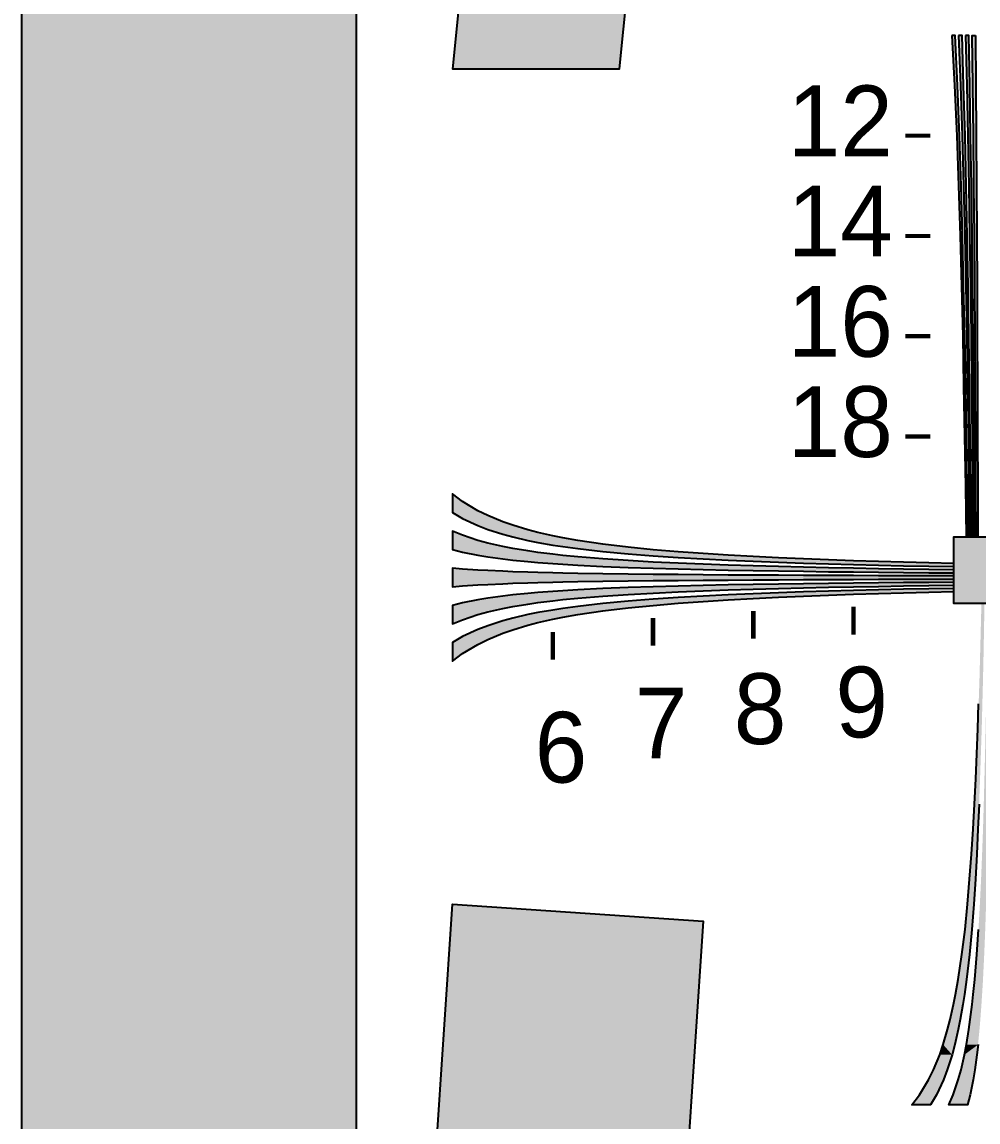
# Model space of a CAD drawing. Header units: millimetres. Extents: x 0 to 306, y 0 to 210.
# Drawn here: x 0 to 50.1, y 32.4 to 90 of the extents above; entities that cross this region are included whole.
import ezdxf

# ---------------------------------------------------------------- set-up
doc = ezdxf.new("R2010")
doc.units = ezdxf.units.MM
for name, color, linetype in [('FRAME', 7, 'Continuous'), ('GLUE', 1, 'Continuous'), ('LABELS', 7, 'Continuous'), ('PERIPHERY', 7, 'Continuous'), ('SFR', 7, 'Continuous')]:
    doc.layers.add(name, color=color, linetype=linetype)

msp = doc.modelspace()

# ---------------------------------------------------------------- hatches: boundary and pattern name
at = {"layer": 'FRAME', "true_color": 0x000000}
h = msp.add_hatch(color=7, dxfattribs=at)
h.dxf.hatch_style = 1
h.paths.add_polyline_path([(0, 192.5), (17.5, 192.5), (17.5, 17.5), (0, 17.5), (0, 192.5)])
at = {"layer": 'PERIPHERY', "true_color": 0x000000}
h = msp.add_hatch(color=7, dxfattribs=at)
h.dxf.hatch_style = 1
h.paths.add_polyline_path([(48.716, 89.25), (48.851, 86.625), (48.965, 84), (49.057, 81.375), (49.14, 78.75), (49.21, 76.125), (49.276, 73.5), (49.328, 70.875), (49.377, 68.25), (49.42, 65.625), (49.46, 63), (49.547, 63), (49.512, 65.625), (49.473, 68.25), (49.433, 70.875), (49.385, 73.5), (49.328, 76.125), (49.267, 78.75), (49.193, 81.375), (49.11, 84), (49.009, 86.625), (48.891, 89.25), (48.716, 89.25)])
h = msp.add_hatch(color=7, dxfattribs=at)
h.dxf.hatch_style = 1
h.paths.add_polyline_path([(49.066, 89.25), (49.171, 86.625), (49.254, 84), (49.328, 81.375), (49.389, 78.75), (49.446, 76.125), (49.495, 73.5), (49.534, 70.875), (49.573, 68.25), (49.604, 65.625), (49.634, 63), (49.722, 63), (49.696, 65.625), (49.669, 68.25), (49.639, 70.875), (49.604, 73.5), (49.56, 76.125), (49.516, 78.75), (49.464, 81.375), (49.403, 84), (49.328, 86.625), (49.241, 89.25), (49.066, 89.25)])
h = msp.add_hatch(color=7, dxfattribs=at)
h.dxf.hatch_style = 1
h.paths.add_polyline_path([(49.416, 89.25), (49.486, 86.625), (49.547, 84), (49.6, 81.375), (49.639, 78.75), (49.678, 76.125), (49.713, 73.5), (49.74, 70.875), (49.766, 68.25), (49.788, 65.625), (49.81, 63), (49.897, 63), (49.88, 65.625), (49.862, 68.25), (49.845, 70.875), (49.823, 73.5), (49.797, 76.125), (49.766, 78.75), (49.731, 81.375), (49.692, 84), (49.648, 86.625), (49.591, 89.25), (49.416, 89.25)])
h = msp.add_hatch(color=7, dxfattribs=at)
h.dxf.hatch_style = 1
h.paths.add_polyline_path([(49.941, 89.25), (49.963, 86.625), (49.985, 84), (50.002, 81.375), (50.015, 78.75), (50.028, 76.125), (50.042, 73.5), (50.05, 70.875), (50.059, 68.25), (50.063, 65.625), (50.072, 63), (49.985, 63), (49.972, 65.625), (49.959, 68.25), (49.945, 70.875), (49.932, 73.5), (49.91, 76.125), (49.893, 78.75), (49.867, 81.375), (49.84, 84), (49.805, 86.625), (49.766, 89.25), (49.941, 89.25)])
h = msp.add_hatch(color=7, dxfattribs=at)
h.dxf.hatch_style = 1
h.paths.add_polyline_path([(22.557, 64.266), (23.083, 63.955), (23.87, 63.586), (24.395, 63.386), (25.183, 63.133), (25.708, 62.993), (26.495, 62.808), (27.02, 62.701), (27.808, 62.565), (28.333, 62.482), (29.12, 62.375), (30.433, 62.224), (31.745, 62.103), (33.058, 61.996), (34.37, 61.909), (35.683, 61.835), (36.995, 61.772), (38.308, 61.714), (39.62, 61.665), (40.933, 61.621), (42.245, 61.578), (43.558, 61.544), (44.87, 61.51), (46.183, 61.48), (47.495, 61.456), (48.808, 61.432), (48.808, 61.592), (47.495, 61.626), (46.183, 61.66), (44.87, 61.694), (43.558, 61.738), (42.245, 61.782), (40.933, 61.835), (39.62, 61.894), (38.308, 61.957), (36.995, 62.03), (35.683, 62.113), (34.37, 62.21), (33.058, 62.321), (31.745, 62.453), (30.433, 62.613), (29.12, 62.808), (28.333, 62.949), (27.808, 63.051), (27.02, 63.226), (26.495, 63.362), (25.708, 63.6), (25.183, 63.78), (24.395, 64.106), (23.87, 64.363), (23.083, 64.84), (22.557, 65.238), (22.557, 64.266), (22.557, 64.266)])
h = msp.add_hatch(color=7, dxfattribs=at)
h.dxf.hatch_style = 1
h.paths.add_polyline_path([(22.557, 62.322), (23.083, 62.19), (23.87, 62.03), (24.395, 61.942), (25.183, 61.835), (25.708, 61.777), (26.495, 61.694), (27.02, 61.65), (27.808, 61.592), (28.333, 61.558), (29.12, 61.509), (30.433, 61.447), (31.745, 61.393), (33.058, 61.349), (34.37, 61.31), (35.683, 61.281), (36.995, 61.252), (38.308, 61.228), (39.62, 61.208), (40.933, 61.189), (42.245, 61.169), (43.558, 61.155), (44.87, 61.14), (46.183, 61.13), (47.495, 61.116), (48.808, 61.106), (48.808, 61.266), (47.495, 61.286), (46.183, 61.305), (44.87, 61.325), (43.558, 61.349), (42.245, 61.373), (40.933, 61.402), (39.62, 61.437), (38.308, 61.47), (36.995, 61.509), (35.683, 61.558), (34.37, 61.612), (33.058, 61.675), (31.745, 61.748), (30.433, 61.835), (29.12, 61.942), (28.333, 62.02), (27.808, 62.078), (27.02, 62.176), (26.495, 62.253), (25.708, 62.385), (25.183, 62.482), (24.395, 62.662), (23.87, 62.807), (23.083, 63.075), (22.557, 63.294), (22.557, 62.322), (22.557, 62.322)])
h = msp.add_hatch(color=7, dxfattribs=at)
h.dxf.hatch_style = 1
h.paths.add_polyline_path([(52.308, 59.5), (48.807, 59.5), (48.807, 63), (52.308, 63), (52.308, 59.5)])
h = msp.add_hatch(color=7, dxfattribs=at)
h.dxf.hatch_style = 1
h.paths.add_polyline_path([(22.557, 60.377), (23.083, 60.421), (23.87, 60.474), (24.395, 60.504), (25.183, 60.538), (25.708, 60.562), (26.495, 60.586), (27.02, 60.601), (27.808, 60.62), (28.333, 60.63), (29.12, 60.65), (30.433, 60.669), (31.745, 60.688), (33.058, 60.703), (34.37, 60.713), (35.683, 60.722), (36.995, 60.732), (38.308, 60.742), (39.62, 60.747), (40.933, 60.757), (42.245, 60.761), (43.558, 60.766), (44.87, 60.771), (46.183, 60.776), (47.495, 60.78), (48.808, 60.781), (48.808, 60.946), (47.495, 60.946), (46.183, 60.95), (44.87, 60.955), (43.558, 60.96), (42.245, 60.965), (40.933, 60.97), (39.62, 60.979), (38.308, 60.984), (36.995, 60.994), (35.683, 61.004), (34.37, 61.014), (33.058, 61.023), (31.745, 61.038), (30.433, 61.058), (29.12, 61.077), (28.333, 61.096), (27.808, 61.106), (27.02, 61.126), (26.495, 61.14), (25.708, 61.169), (25.183, 61.189), (24.395, 61.223), (23.87, 61.252), (23.083, 61.305), (22.557, 61.349), (22.557, 60.377), (22.557, 60.377)])
h = msp.add_hatch(color=7, dxfattribs=at)
h.dxf.hatch_style = 1
h.paths.add_polyline_path([(22.557, 58.432), (23.083, 58.651), (23.87, 58.919), (24.395, 59.065), (25.183, 59.244), (25.708, 59.347), (26.495, 59.473), (27.02, 59.551), (27.808, 59.648), (28.333, 59.706), (29.12, 59.784), (30.433, 59.891), (31.745, 59.979), (33.058, 60.051), (34.37, 60.115), (35.683, 60.168), (36.995, 60.217), (38.308, 60.256), (39.62, 60.29), (40.933, 60.324), (42.245, 60.353), (43.558, 60.377), (44.87, 60.401), (46.183, 60.421), (47.495, 60.44), (48.808, 60.46), (48.808, 60.62), (47.495, 60.61), (46.183, 60.596), (44.87, 60.586), (43.558, 60.571), (42.245, 60.557), (40.933, 60.538), (39.62, 60.518), (38.308, 60.499), (36.995, 60.474), (35.683, 60.445), (34.37, 60.416), (33.058, 60.377), (31.745, 60.333), (30.433, 60.28), (29.12, 60.217), (28.333, 60.168), (27.808, 60.134), (27.02, 60.076), (26.495, 60.032), (25.708, 59.954), (25.183, 59.891), (24.395, 59.784), (23.87, 59.696), (23.083, 59.536), (22.557, 59.405), (22.557, 58.432), (22.557, 58.432)])
h = msp.add_hatch(color=7, dxfattribs=at)
h.dxf.hatch_style = 1
h.paths.add_polyline_path([(22.557, 56.488), (23.083, 56.887), (23.87, 57.363), (24.395, 57.621), (25.183, 57.946), (25.708, 58.131), (26.495, 58.364), (27.02, 58.501), (27.808, 58.675), (28.333, 58.778), (29.12, 58.919), (30.433, 59.113), (31.745, 59.273), (33.058, 59.405), (34.37, 59.517), (35.683, 59.614), (36.995, 59.696), (38.308, 59.769), (39.62, 59.832), (40.933, 59.891), (42.245, 59.944), (43.558, 59.988), (44.87, 60.032), (46.183, 60.066), (47.495, 60.1), (48.808, 60.134), (48.808, 60.294), (47.495, 60.27), (46.183, 60.246), (44.87, 60.216), (43.558, 60.182), (42.245, 60.149), (40.933, 60.105), (39.62, 60.061), (38.308, 60.012), (36.995, 59.954), (35.683, 59.891), (34.37, 59.818), (33.058, 59.73), (31.745, 59.623), (30.433, 59.502), (29.12, 59.351), (28.333, 59.244), (27.808, 59.161), (27.02, 59.025), (26.495, 58.919), (25.708, 58.739), (25.183, 58.593), (24.395, 58.34), (23.87, 58.141), (23.083, 57.771), (22.557, 57.46), (22.557, 56.488), (22.557, 56.488)])
h = msp.add_hatch(color=7, dxfattribs=at)
h.dxf.hatch_style = 1
h.paths.add_polyline_path([(46.614, 33.25), (47.012, 33.775), (47.488, 34.563), (47.746, 35.088), (48.072, 35.875), (48.256, 36.4), (48.49, 37.188), (48.626, 37.713), (48.801, 38.5), (48.903, 39.025), (49.044, 39.813), (49.238, 41.125), (49.399, 42.438), (49.53, 43.75), (49.642, 45.063), (49.739, 46.375), (49.822, 47.688), (49.895, 49), (49.958, 50.313), (50.016, 51.625), (50.07, 52.938), (50.113, 54.25), (50.157, 55.563), (50.191, 56.875), (50.225, 58.188), (50.259, 59.5), (50.42, 59.5), (50.395, 58.188), (50.371, 56.875), (50.342, 55.563), (50.308, 54.25), (50.274, 52.938), (50.23, 51.625), (50.186, 50.313), (50.138, 49), (50.079, 47.688), (50.016, 46.375), (49.943, 45.063), (49.856, 43.75), (49.749, 42.438), (49.627, 41.125), (49.476, 39.813), (49.37, 39.025), (49.287, 38.5), (49.151, 37.713), (49.044, 37.188), (48.864, 36.4), (48.718, 35.875), (48.465, 35.088), (48.266, 34.563), (47.897, 33.775), (47.586, 33.25), (46.614, 33.25)])
h = msp.add_hatch(color=7, dxfattribs=at)
h.dxf.hatch_style = 1
h.paths.add_polyline_path([(48.558, 33.25), (48.777, 33.775), (49.044, 34.563), (49.19, 35.088), (49.37, 35.875), (49.472, 36.4), (49.598, 37.188), (49.676, 37.713), (49.773, 38.5), (49.832, 39.025), (49.909, 39.813), (50.016, 41.125), (50.104, 42.438), (50.177, 43.75), (50.24, 45.063), (50.294, 46.375), (50.342, 47.688), (50.381, 49), (50.415, 50.313), (50.449, 51.625), (50.478, 52.938), (50.503, 54.25), (50.527, 55.563), (50.546, 56.875), (50.566, 58.188), (50.585, 59.5), (50.746, 59.5), (50.736, 58.188), (50.721, 56.875), (50.711, 55.563), (50.697, 54.25), (50.682, 52.938), (50.663, 51.625), (50.644, 50.313), (50.624, 49), (50.6, 47.688), (50.571, 46.375), (50.541, 45.062), (50.502, 43.75), (50.459, 42.437), (50.405, 41.125), (50.342, 39.812), (50.293, 39.025), (50.259, 38.5), (50.201, 37.712), (50.157, 37.187), (50.08, 36.4), (50.016, 35.875), (49.909, 35.087), (49.822, 34.562), (49.661, 33.775), (49.53, 33.25), (48.558, 33.25), (48.558, 33.25)])
at = {"layer": 'SFR', "true_color": 0x000000}
h = msp.add_hatch(color=7, dxfattribs=at)
h.dxf.hatch_style = 1
h.paths.add_polyline_path([(26.058, 122.5), (22.557, 87.5), (31.307, 87.5), (32.798, 102.401), (67.451, 98.935), (66.307, 87.5), (75.057, 87.5), (78.557, 122.499), (69.807, 122.499), (68.317, 107.598), (33.664, 111.064), (34.807, 122.499), (26.058, 122.499), (26.058, 122.5)])
h = msp.add_hatch(color=7, dxfattribs=at)
h.dxf.hatch_style = 1
h.paths.add_polyline_path([(34.808, 29.749), (21.683, 30.625), (22.557, 43.75), (35.683, 42.875), (34.808, 29.749)])

# ---------------------------------------------------------------- linework, layer by layer
at = {"layer": 'FRAME', "color": 250}
msp.add_lwpolyline([(0, 192.5), (17.5, 192.5), (17.5, 17.5), (0, 17.5), (0, 192.5)], close=True, dxfattribs=at)
at = {"layer": 'FRAME', "color": 250, "true_color": 0x000000}
for points in [[(0, 192.5), (0, 17.5), (17.5, 17.5)], [(17.5, 17.5), (17.5, 192.5), (0, 192.5)]]:
    msp.add_solid(points, dxfattribs=at)
at = {"layer": 'GLUE', "color": 1, "lineweight": 18}
msp.add_lwpolyline([(0, 0), (297, 0), (297, 210), (0, 210), (0, 0)], dxfattribs=at)
at = {"layer": 'PERIPHERY', "color": 250}
for points in [[(48.716, 89.25), (48.851, 86.625), (48.965, 84), (49.057, 81.375), (49.14, 78.75), (49.21, 76.125), (49.276, 73.5), (49.328, 70.875), (49.377, 68.25), (49.42, 65.625), (49.46, 63), (49.547, 63), (49.512, 65.625), (49.473, 68.25), (49.433, 70.875), (49.385, 73.5), (49.328, 76.125), (49.267, 78.75), (49.193, 81.375), (49.11, 84), (49.009, 86.625), (48.891, 89.25), (48.716, 89.25)], [(49.066, 89.25), (49.171, 86.625), (49.254, 84), (49.328, 81.375), (49.389, 78.75), (49.446, 76.125), (49.495, 73.5), (49.534, 70.875), (49.573, 68.25), (49.604, 65.625), (49.634, 63), (49.722, 63), (49.696, 65.625), (49.669, 68.25), (49.639, 70.875), (49.604, 73.5), (49.56, 76.125), (49.516, 78.75), (49.464, 81.375), (49.403, 84), (49.328, 86.625), (49.241, 89.25), (49.066, 89.25)], [(49.416, 89.25), (49.486, 86.625), (49.547, 84), (49.6, 81.375), (49.639, 78.75), (49.678, 76.125), (49.713, 73.5), (49.74, 70.875), (49.766, 68.25), (49.788, 65.625), (49.81, 63), (49.897, 63), (49.88, 65.625), (49.862, 68.25), (49.845, 70.875), (49.823, 73.5), (49.797, 76.125), (49.766, 78.75), (49.731, 81.375), (49.692, 84), (49.648, 86.625), (49.591, 89.25), (49.416, 89.25)], [(49.941, 89.25), (49.963, 86.625), (49.985, 84), (50.002, 81.375), (50.015, 78.75), (50.028, 76.125), (50.042, 73.5), (50.05, 70.875), (50.059, 68.25), (50.063, 65.625), (50.072, 63), (49.985, 63), (49.972, 65.625), (49.959, 68.25), (49.945, 70.875), (49.932, 73.5), (49.91, 76.125), (49.893, 78.75), (49.867, 81.375), (49.84, 84), (49.805, 86.625), (49.766, 89.25), (49.941, 89.25)], [(22.557, 64.266), (23.083, 63.955), (23.87, 63.586), (24.395, 63.386), (25.183, 63.133), (25.708, 62.993), (26.495, 62.808), (27.02, 62.701), (27.808, 62.565), (28.333, 62.482), (29.12, 62.375), (30.433, 62.224), (31.745, 62.103), (33.058, 61.996), (34.37, 61.909), (35.683, 61.835), (36.995, 61.772), (38.308, 61.714), (39.62, 61.665), (40.933, 61.621), (42.245, 61.578), (43.558, 61.544), (44.87, 61.51), (46.183, 61.48), (47.495, 61.456), (48.808, 61.432), (48.808, 61.592), (47.495, 61.626), (46.183, 61.66), (44.87, 61.694), (43.558, 61.738), (42.245, 61.782), (40.933, 61.835), (39.62, 61.894), (38.308, 61.957), (36.995, 62.03), (35.683, 62.113), (34.37, 62.21), (33.058, 62.321), (31.745, 62.453), (30.433, 62.613), (29.12, 62.808), (28.333, 62.949), (27.808, 63.051), (27.02, 63.226), (26.495, 63.362), (25.708, 63.6), (25.183, 63.78), (24.395, 64.106), (23.87, 64.363), (23.083, 64.84), (22.557, 65.238), (22.557, 64.266), (22.557, 64.266)], [(22.557, 62.322), (23.083, 62.19), (23.87, 62.03), (24.395, 61.942), (25.183, 61.835), (25.708, 61.777), (26.495, 61.694), (27.02, 61.65), (27.808, 61.592), (28.333, 61.558), (29.12, 61.509), (30.433, 61.447), (31.745, 61.393), (33.058, 61.349), (34.37, 61.31), (35.683, 61.281), (36.995, 61.252), (38.308, 61.228), (39.62, 61.208), (40.933, 61.189), (42.245, 61.169), (43.558, 61.155), (44.87, 61.14), (46.183, 61.13), (47.495, 61.116), (48.808, 61.106), (48.808, 61.266), (47.495, 61.286), (46.183, 61.305), (44.87, 61.325), (43.558, 61.349), (42.245, 61.373), (40.933, 61.402), (39.62, 61.437), (38.308, 61.47), (36.995, 61.509), (35.683, 61.558), (34.37, 61.612), (33.058, 61.675), (31.745, 61.748), (30.433, 61.835), (29.12, 61.942), (28.333, 62.02), (27.808, 62.078), (27.02, 62.176), (26.495, 62.253), (25.708, 62.385), (25.183, 62.482), (24.395, 62.662), (23.87, 62.807), (23.083, 63.075), (22.557, 63.294), (22.557, 62.322), (22.557, 62.322)], [(52.308, 59.5), (48.807, 59.5), (48.807, 63), (52.308, 63), (52.308, 59.5)], [(22.557, 60.377), (23.083, 60.421), (23.87, 60.474), (24.395, 60.504), (25.183, 60.538), (25.708, 60.562), (26.495, 60.586), (27.02, 60.601), (27.808, 60.62), (28.333, 60.63), (29.12, 60.65), (30.433, 60.669), (31.745, 60.688), (33.058, 60.703), (34.37, 60.713), (35.683, 60.722), (36.995, 60.732), (38.308, 60.742), (39.62, 60.747), (40.933, 60.757), (42.245, 60.761), (43.558, 60.766), (44.87, 60.771), (46.183, 60.776), (47.495, 60.78), (48.808, 60.781), (48.808, 60.946), (47.495, 60.946), (46.183, 60.95), (44.87, 60.955), (43.558, 60.96), (42.245, 60.965), (40.933, 60.97), (39.62, 60.979), (38.308, 60.984), (36.995, 60.994), (35.683, 61.004), (34.37, 61.014), (33.058, 61.023), (31.745, 61.038), (30.433, 61.058), (29.12, 61.077), (28.333, 61.096), (27.808, 61.106), (27.02, 61.126), (26.495, 61.14), (25.708, 61.169), (25.183, 61.189), (24.395, 61.223), (23.87, 61.252), (23.083, 61.305), (22.557, 61.349), (22.557, 60.377), (22.557, 60.377)], [(22.557, 58.432), (23.083, 58.651), (23.87, 58.919), (24.395, 59.065), (25.183, 59.244), (25.708, 59.347), (26.495, 59.473), (27.02, 59.551), (27.808, 59.648), (28.333, 59.706), (29.12, 59.784), (30.433, 59.891), (31.745, 59.979), (33.058, 60.051), (34.37, 60.115), (35.683, 60.168), (36.995, 60.217), (38.308, 60.256), (39.62, 60.29), (40.933, 60.324), (42.245, 60.353), (43.558, 60.377), (44.87, 60.401), (46.183, 60.421), (47.495, 60.44), (48.808, 60.46), (48.808, 60.62), (47.495, 60.61), (46.183, 60.596), (44.87, 60.586), (43.558, 60.571), (42.245, 60.557), (40.933, 60.538), (39.62, 60.518), (38.308, 60.499), (36.995, 60.474), (35.683, 60.445), (34.37, 60.416), (33.058, 60.377), (31.745, 60.333), (30.433, 60.28), (29.12, 60.217), (28.333, 60.168), (27.808, 60.134), (27.02, 60.076), (26.495, 60.032), (25.708, 59.954), (25.183, 59.891), (24.395, 59.784), (23.87, 59.696), (23.083, 59.536), (22.557, 59.405), (22.557, 58.432), (22.557, 58.432)], [(22.557, 56.488), (23.083, 56.887), (23.87, 57.363), (24.395, 57.621), (25.183, 57.946), (25.708, 58.131), (26.495, 58.364), (27.02, 58.501), (27.808, 58.675), (28.333, 58.778), (29.12, 58.919), (30.433, 59.113), (31.745, 59.273), (33.058, 59.405), (34.37, 59.517), (35.683, 59.614), (36.995, 59.696), (38.308, 59.769), (39.62, 59.832), (40.933, 59.891), (42.245, 59.944), (43.558, 59.988), (44.87, 60.032), (46.183, 60.066), (47.495, 60.1), (48.808, 60.134), (48.808, 60.294), (47.495, 60.27), (46.183, 60.246), (44.87, 60.216), (43.558, 60.182), (42.245, 60.149), (40.933, 60.105), (39.62, 60.061), (38.308, 60.012), (36.995, 59.954), (35.683, 59.891), (34.37, 59.818), (33.058, 59.73), (31.745, 59.623), (30.433, 59.502), (29.12, 59.351), (28.333, 59.244), (27.808, 59.161), (27.02, 59.025), (26.495, 58.919), (25.708, 58.739), (25.183, 58.593), (24.395, 58.34), (23.87, 58.141), (23.083, 57.771), (22.557, 57.46), (22.557, 56.488), (22.557, 56.488)]]:
    msp.add_lwpolyline(points, close=True, dxfattribs=at)
at = {"layer": 'PERIPHERY', "color": 250, "lineweight": 35}
for points, const_width in [([(47.578, 84), (46.266, 84)], 0.219), ([(47.578, 78.75), (46.266, 78.75)], 0.219), ([(47.578, 73.5), (46.266, 73.5)], 0.219), ([(47.578, 68.25), (46.266, 68.25)], 0.219), ([(43.557, 57.872), (43.557, 59.331)], 0.243), ([(33.058, 57.289), (33.058, 58.747)], 0.243), ([(38.308, 57.654), (38.308, 59.112)], 0.243), ([(27.808, 56.56), (27.808, 58.018)], 0.243)]:
    msp.add_lwpolyline(points, dxfattribs=dict(at, const_width=const_width))
at = {"layer": 'PERIPHERY', "color": 250}
for points in [[(50.138, 49), (50.079, 47.688), (50.016, 46.375), (49.943, 45.063), (49.856, 43.75), (49.749, 42.438), (49.627, 41.125), (49.476, 39.813), (49.37, 39.025), (49.287, 38.5), (49.151, 37.713), (49.044, 37.188), (48.864, 36.4), (48.718, 35.875), (48.465, 35.088), (48.266, 34.563), (47.897, 33.775), (47.586, 33.25), (46.614, 33.25), (46.614, 33.25), (47.012, 33.775), (47.488, 34.563), (47.746, 35.088), (48.072, 35.875), (48.256, 36.4), (48.49, 37.188), (48.626, 37.713), (48.801, 38.5), (48.903, 39.025), (49.044, 39.813), (49.238, 41.125), (49.399, 42.438), (49.53, 43.75), (49.642, 45.063), (49.739, 46.375), (49.822, 47.688), (49.895, 49), (49.958, 50.313), (50.016, 51.625), (50.07, 52.938), (50.113, 54.25)], [(50.08, 36.4), (50.016, 35.875), (49.909, 35.087), (49.822, 34.562), (49.661, 33.775), (49.53, 33.25), (48.558, 33.25), (48.558, 33.25), (48.558, 33.25), (48.777, 33.775), (49.044, 34.563), (49.19, 35.088), (49.37, 35.875), (49.472, 36.4), (49.598, 37.188), (49.676, 37.713), (49.773, 38.5), (49.832, 39.025), (49.909, 39.813), (50.016, 41.125), (50.104, 42.438)]]:
    msp.add_lwpolyline(points, dxfattribs=at)
at = {"layer": 'PERIPHERY', "color": 250, "true_color": 0x000000}
for points in [[(48.891, 89.25), (48.716, 89.25), (48.851, 86.625)], [(48.891, 89.25), (48.851, 86.625), (48.965, 84)], [(48.891, 89.25), (48.965, 84), (49.057, 81.375)], [(48.891, 89.25), (49.057, 81.375), (49.14, 78.75)], [(48.891, 89.25), (49.14, 78.75), (49.21, 76.125)], [(48.891, 89.25), (49.21, 76.125), (49.276, 73.5)], [(48.891, 89.25), (49.276, 73.5), (49.547, 63)], [(48.891, 89.25), (49.547, 63), (49.512, 65.625)], [(48.891, 89.25), (49.512, 65.625), (49.473, 68.25)], [(48.891, 89.25), (49.473, 68.25), (49.433, 70.875)], [(48.891, 89.25), (49.433, 70.875), (49.385, 73.5)], [(48.891, 89.25), (49.385, 73.5), (49.328, 76.125)], [(48.891, 89.25), (49.328, 76.125), (49.267, 78.75)], [(48.891, 89.25), (49.267, 78.75), (49.193, 81.375)], [(48.891, 89.25), (49.193, 81.375), (49.11, 84)], [(49.11, 84), (49.009, 86.625), (48.891, 89.25)], [(49.241, 89.25), (49.066, 89.25), (49.171, 86.625)], [(49.241, 89.25), (49.171, 86.625), (49.254, 84)], [(49.241, 89.25), (49.254, 84), (49.328, 81.375)], [(49.241, 89.25), (49.328, 81.375), (49.389, 78.75)], [(49.241, 89.25), (49.389, 78.75), (49.446, 76.125)], [(49.241, 89.25), (49.446, 76.125), (49.495, 73.5)], [(49.241, 89.25), (49.495, 73.5), (49.722, 63)], [(49.241, 89.25), (49.722, 63), (49.696, 65.625)], [(49.241, 89.25), (49.696, 65.625), (49.669, 68.25)], [(49.241, 89.25), (49.669, 68.25), (49.639, 70.875)], [(49.241, 89.25), (49.639, 70.875), (49.604, 73.5)], [(49.241, 89.25), (49.604, 73.5), (49.56, 76.125)], [(49.241, 89.25), (49.56, 76.125), (49.516, 78.75)], [(49.241, 89.25), (49.516, 78.75), (49.464, 81.375)], [(49.241, 89.25), (49.464, 81.375), (49.403, 84)], [(49.403, 84), (49.328, 86.625), (49.241, 89.25)], [(49.591, 89.25), (49.416, 89.25), (49.486, 86.625)], [(49.591, 89.25), (49.486, 86.625), (49.547, 84)], [(49.591, 89.25), (49.547, 84), (49.6, 81.375)], [(49.591, 89.25), (49.6, 81.375), (49.639, 78.75)], [(49.591, 89.25), (49.639, 78.75), (49.678, 76.125)], [(49.591, 89.25), (49.678, 76.125), (49.713, 73.5)], [(49.591, 89.25), (49.713, 73.5), (49.74, 70.875)], [(49.591, 89.25), (49.74, 70.875), (49.766, 68.25)], [(49.591, 89.25), (49.766, 68.25), (49.788, 65.625)], [(49.591, 89.25), (49.788, 65.625), (49.81, 63)], [(49.591, 89.25), (49.81, 63), (49.897, 63)], [(49.591, 89.25), (49.897, 63), (49.88, 65.625)], [(49.591, 89.25), (49.88, 65.625), (49.862, 68.25)], [(49.591, 89.25), (49.862, 68.25), (49.845, 70.875)], [(49.591, 89.25), (49.845, 70.875), (49.823, 73.5)], [(49.591, 89.25), (49.823, 73.5), (49.797, 76.125)], [(49.591, 89.25), (49.797, 76.125), (49.766, 78.75)], [(49.591, 89.25), (49.766, 78.75), (49.731, 81.375)], [(49.591, 89.25), (49.731, 81.375), (49.692, 84)], [(49.692, 84), (49.648, 86.625), (49.591, 89.25)], [(49.941, 89.25), (49.766, 89.25), (49.805, 86.625)], [(49.941, 89.25), (49.805, 86.625), (49.84, 84)], [(49.941, 89.25), (49.84, 84), (49.867, 81.375)], [(49.941, 89.25), (49.867, 81.375), (49.893, 78.75)], [(49.941, 89.25), (49.893, 78.75), (49.91, 76.125)], [(49.941, 89.25), (49.91, 76.125), (49.932, 73.5)], [(49.941, 89.25), (49.932, 73.5), (49.945, 70.875)], [(49.941, 89.25), (49.945, 70.875), (49.959, 68.25)], [(49.941, 89.25), (49.959, 68.25), (49.972, 65.625)], [(49.941, 89.25), (49.972, 65.625), (49.985, 63)], [(49.941, 89.25), (49.985, 63), (50.072, 63)], [(49.941, 89.25), (50.072, 63), (50.063, 65.625)], [(49.941, 89.25), (50.063, 65.625), (50.059, 68.25)], [(49.941, 89.25), (50.059, 68.25), (50.05, 70.875)], [(49.941, 89.25), (50.05, 70.875), (50.042, 73.5)], [(49.941, 89.25), (50.042, 73.5), (50.028, 76.125)], [(49.941, 89.25), (50.028, 76.125), (50.015, 78.75)], [(49.941, 89.25), (50.015, 78.75), (50.002, 81.375)], [(50.002, 81.375), (49.963, 86.625), (49.941, 89.25)], [(50.002, 81.375), (49.985, 84), (49.963, 86.625)], [(49.276, 73.5), (49.328, 70.875), (49.547, 63)], [(49.495, 73.5), (49.534, 70.875), (49.573, 68.25)], [(49.495, 73.5), (49.573, 68.25), (49.722, 63)], [(49.328, 70.875), (49.377, 68.25), (49.547, 63)], [(49.377, 68.25), (49.42, 65.625), (49.547, 63)], [(49.573, 68.25), (49.604, 65.625), (49.722, 63)], [(23.083, 64.84), (22.557, 65.238), (22.557, 64.266)], [(49.42, 65.625), (49.46, 63), (49.547, 63)], [(49.604, 65.625), (49.634, 63), (49.722, 63)], [(23.87, 64.363), (23.083, 64.84), (22.557, 64.266)], [(24.395, 64.106), (23.87, 64.363), (22.557, 64.266)], [(22.557, 64.266), (23.083, 63.955), (23.87, 63.586)], [(22.557, 64.266), (23.87, 63.586), (24.395, 63.386)], [(22.557, 64.266), (24.395, 63.386), (25.183, 63.133)], [(22.557, 64.266), (25.183, 63.133), (25.708, 62.993)], [(22.557, 64.266), (25.708, 62.993), (26.495, 62.808)], [(22.557, 64.266), (26.495, 62.808), (27.02, 62.701)], [(22.557, 64.266), (27.02, 62.701), (27.808, 62.565)], [(22.557, 64.266), (27.808, 62.565), (28.333, 62.482)], [(22.557, 64.266), (28.333, 62.482), (29.12, 62.375)], [(22.557, 64.266), (29.12, 62.375), (30.433, 62.224)], [(22.557, 64.266), (30.433, 62.224), (31.745, 62.103)], [(22.557, 64.266), (31.745, 62.103), (27.02, 63.226)], [(22.557, 64.266), (27.02, 63.226), (26.495, 63.362)], [(22.557, 64.266), (26.495, 63.362), (25.708, 63.6)], [(22.557, 64.266), (25.708, 63.6), (25.183, 63.78)], [(22.557, 64.266), (25.183, 63.78), (24.395, 64.106)], [(23.083, 63.075), (22.557, 63.294), (22.557, 62.322)], [(23.87, 62.807), (23.083, 63.075), (22.557, 62.322)], [(24.395, 62.662), (23.87, 62.807), (22.557, 62.322)], [(31.745, 62.103), (27.808, 63.051), (27.02, 63.226)], [(31.745, 62.103), (28.333, 62.949), (27.808, 63.051)], [(31.745, 62.103), (29.12, 62.808), (28.333, 62.949)], [(31.745, 62.103), (30.433, 62.613), (29.12, 62.808)], [(52.308, 59.5), (52.308, 63), (48.807, 63)], [(48.807, 63), (48.807, 59.5), (52.308, 59.5)], [(25.183, 62.482), (24.395, 62.662), (22.557, 62.322)], [(25.708, 62.385), (25.183, 62.482), (22.557, 62.322)], [(26.495, 62.253), (25.708, 62.385), (22.557, 62.322)], [(22.557, 62.322), (23.083, 62.19), (23.87, 62.03)], [(22.557, 62.322), (23.87, 62.03), (24.395, 61.942)], [(22.557, 62.322), (24.395, 61.942), (25.183, 61.835)], [(22.557, 62.322), (25.183, 61.835), (25.708, 61.777)], [(22.557, 62.322), (25.708, 61.777), (26.495, 61.694)], [(22.557, 62.322), (26.495, 61.694), (27.02, 61.65)], [(22.557, 62.322), (27.02, 61.65), (27.808, 61.592)], [(22.557, 62.322), (27.808, 61.592), (28.333, 61.558)], [(22.557, 62.322), (28.333, 61.558), (29.12, 61.509)], [(22.557, 62.322), (29.12, 61.509), (30.433, 61.447)], [(22.557, 62.322), (30.433, 61.447), (31.745, 61.393)], [(22.557, 62.322), (31.745, 61.393), (33.058, 61.349)], [(22.557, 62.322), (33.058, 61.349), (34.37, 61.31)], [(22.557, 62.322), (34.37, 61.31), (35.683, 61.281)], [(22.557, 62.322), (35.683, 61.281), (36.995, 61.252)], [(22.557, 62.322), (36.995, 61.252), (38.308, 61.228)], [(22.557, 62.322), (38.308, 61.228), (39.62, 61.208)], [(22.557, 62.322), (39.62, 61.208), (31.745, 61.748)], [(22.557, 62.322), (31.745, 61.748), (30.433, 61.835)], [(22.557, 62.322), (30.433, 61.835), (29.12, 61.942)], [(22.557, 62.322), (29.12, 61.942), (28.333, 62.02)], [(22.557, 62.322), (28.333, 62.02), (27.808, 62.078)], [(22.557, 62.322), (27.808, 62.078), (27.02, 62.176)], [(22.557, 62.322), (27.02, 62.176), (26.495, 62.253)], [(31.745, 62.103), (31.745, 62.453), (30.433, 62.613)], [(31.745, 62.103), (33.058, 62.321), (31.745, 62.453)], [(31.745, 62.103), (34.37, 62.21), (33.058, 62.321)], [(31.745, 62.103), (35.683, 62.113), (34.37, 62.21)], [(31.745, 62.103), (36.995, 62.03), (35.683, 62.113)], [(31.745, 62.103), (33.058, 61.996), (34.37, 61.909)], [(31.745, 62.103), (34.37, 61.909), (35.683, 61.835)], [(31.745, 62.103), (35.683, 61.835), (36.995, 61.772)], [(31.745, 62.103), (36.995, 61.772), (38.308, 61.714)], [(31.745, 62.103), (38.308, 61.714), (39.62, 61.665)], [(31.745, 62.103), (39.62, 61.665), (40.933, 61.621)], [(31.745, 62.103), (40.933, 61.621), (42.245, 61.578)], [(31.745, 62.103), (42.245, 61.578), (43.558, 61.544)], [(31.745, 62.103), (43.558, 61.544), (44.87, 61.51)], [(31.745, 62.103), (44.87, 61.51), (46.183, 61.48)], [(31.745, 62.103), (46.183, 61.48), (47.495, 61.456)], [(31.745, 62.103), (47.495, 61.456), (48.808, 61.432)], [(31.745, 62.103), (48.808, 61.432), (44.87, 61.694)], [(31.745, 62.103), (44.87, 61.694), (43.558, 61.738)], [(31.745, 62.103), (43.558, 61.738), (42.245, 61.782)], [(31.745, 62.103), (42.245, 61.782), (40.933, 61.835)], [(31.745, 62.103), (40.933, 61.835), (39.62, 61.894)], [(31.745, 62.103), (39.62, 61.894), (38.308, 61.957)], [(31.745, 62.103), (38.308, 61.957), (36.995, 62.03)], [(39.62, 61.208), (33.058, 61.675), (31.745, 61.748)], [(39.62, 61.208), (34.37, 61.612), (33.058, 61.675)], [(48.808, 61.432), (46.183, 61.66), (44.87, 61.694)], [(48.808, 61.432), (47.495, 61.626), (46.183, 61.66)], [(22.557, 60.377), (23.083, 61.305), (22.557, 61.349)], [(22.557, 60.377), (23.87, 61.252), (23.083, 61.305)], [(22.557, 60.377), (24.395, 61.223), (23.87, 61.252)], [(22.557, 60.377), (25.183, 61.189), (24.395, 61.223)], [(22.557, 60.377), (25.708, 61.169), (25.183, 61.189)], [(22.557, 60.377), (26.495, 61.14), (25.708, 61.169)], [(22.557, 60.377), (27.02, 61.126), (26.495, 61.14)], [(22.557, 60.377), (27.808, 61.106), (27.02, 61.126)], [(22.557, 60.377), (28.333, 61.096), (27.808, 61.106)], [(22.557, 60.377), (29.12, 61.077), (28.333, 61.096)], [(22.557, 60.377), (30.433, 61.058), (29.12, 61.077)], [(39.62, 61.208), (35.683, 61.558), (34.37, 61.612)], [(39.62, 61.208), (36.995, 61.509), (35.683, 61.558)], [(39.62, 61.208), (38.308, 61.47), (36.995, 61.509)], [(39.62, 61.208), (39.62, 61.437), (38.308, 61.47)], [(39.62, 61.208), (40.933, 61.402), (39.62, 61.437)], [(39.62, 61.208), (42.245, 61.373), (40.933, 61.402)], [(39.62, 61.208), (43.558, 61.349), (42.245, 61.373)], [(39.62, 61.208), (44.87, 61.325), (43.558, 61.349)], [(39.62, 61.208), (46.183, 61.305), (44.87, 61.325)], [(39.62, 61.208), (47.495, 61.286), (46.183, 61.305)], [(39.62, 61.208), (48.808, 61.266), (47.495, 61.286)], [(39.62, 61.208), (48.808, 61.106), (48.808, 61.266)], [(39.62, 61.208), (40.933, 61.189), (43.558, 61.155)], [(39.62, 61.208), (43.558, 61.155), (44.87, 61.14)], [(39.62, 61.208), (44.87, 61.14), (46.183, 61.13)], [(39.62, 61.208), (46.183, 61.13), (47.495, 61.116)], [(39.62, 61.208), (47.495, 61.116), (48.808, 61.106)], [(40.933, 61.189), (42.245, 61.169), (43.558, 61.155)], [(48.808, 61.432), (48.808, 61.592), (47.495, 61.626)], [(22.557, 60.377), (23.083, 60.421), (30.433, 61.058)], [(23.083, 60.421), (31.745, 61.038), (30.433, 61.058)], [(23.083, 60.421), (23.87, 60.474), (31.745, 61.038)], [(23.87, 60.474), (33.058, 61.023), (31.745, 61.038)], [(23.87, 60.474), (24.395, 60.504), (33.058, 61.023)], [(24.395, 60.504), (34.37, 61.014), (33.058, 61.023)], [(24.395, 60.504), (25.708, 60.562), (34.37, 61.014)], [(24.395, 60.504), (25.183, 60.538), (25.708, 60.562)], [(25.708, 60.562), (35.683, 61.004), (34.37, 61.014)], [(25.708, 60.562), (36.995, 60.994), (35.683, 61.004)], [(25.708, 60.562), (38.308, 60.984), (36.995, 60.994)], [(25.708, 60.562), (26.495, 60.586), (38.308, 60.984)], [(26.495, 60.586), (39.62, 60.979), (38.308, 60.984)], [(26.495, 60.586), (27.02, 60.601), (39.62, 60.979)], [(27.02, 60.601), (40.933, 60.97), (39.62, 60.979)], [(27.02, 60.601), (27.808, 60.62), (40.933, 60.97)], [(27.808, 60.62), (42.245, 60.965), (40.933, 60.97)], [(27.808, 60.62), (29.12, 60.65), (42.245, 60.965)], [(27.808, 60.62), (28.333, 60.63), (29.12, 60.65)], [(29.12, 60.65), (43.558, 60.96), (42.245, 60.965)], [(29.12, 60.65), (44.87, 60.955), (43.558, 60.96)], [(29.12, 60.65), (46.183, 60.95), (44.87, 60.955)], [(29.12, 60.65), (47.495, 60.946), (46.183, 60.95)], [(29.12, 60.65), (30.433, 60.669), (48.808, 60.946)], [(29.12, 60.65), (48.808, 60.946), (47.495, 60.946)], [(30.433, 60.669), (31.745, 60.688), (48.808, 60.946)], [(30.433, 59.891), (31.745, 59.979), (39.62, 60.518)], [(30.433, 59.891), (39.62, 60.518), (38.308, 60.499)], [(30.433, 59.891), (38.308, 60.499), (36.995, 60.474)], [(31.745, 60.688), (33.058, 60.703), (48.808, 60.946)], [(31.745, 59.979), (33.058, 60.051), (40.933, 60.538)], [(31.745, 59.979), (40.933, 60.538), (39.62, 60.518)], [(33.058, 60.703), (34.37, 60.713), (48.808, 60.946)], [(33.058, 60.051), (34.37, 60.115), (43.558, 60.571)], [(33.058, 60.051), (43.558, 60.571), (42.245, 60.557)], [(33.058, 60.051), (42.245, 60.557), (40.933, 60.538)], [(34.37, 60.713), (35.683, 60.722), (48.808, 60.946)], [(34.37, 60.115), (35.683, 60.168), (44.87, 60.586)], [(34.37, 60.115), (44.87, 60.586), (43.558, 60.571)], [(35.683, 60.722), (36.995, 60.732), (48.808, 60.946)], [(35.683, 60.168), (36.995, 60.217), (47.495, 60.61)], [(35.683, 60.168), (47.495, 60.61), (46.183, 60.596)], [(35.683, 60.168), (46.183, 60.596), (44.87, 60.586)], [(36.995, 60.732), (38.308, 60.742), (48.808, 60.946)], [(36.995, 60.217), (38.308, 60.256), (48.808, 60.62)], [(36.995, 60.217), (48.808, 60.62), (47.495, 60.61)], [(38.308, 60.742), (40.933, 60.757), (48.808, 60.946)], [(38.308, 60.742), (39.62, 60.747), (40.933, 60.757)], [(38.308, 60.256), (39.62, 60.29), (48.808, 60.62)], [(39.62, 60.29), (40.933, 60.324), (48.808, 60.62)], [(40.933, 60.757), (43.558, 60.766), (48.808, 60.946)], [(40.933, 60.757), (42.245, 60.761), (43.558, 60.766)], [(40.933, 60.324), (42.245, 60.353), (48.808, 60.62)], [(42.245, 60.353), (43.558, 60.377), (48.808, 60.62)], [(43.558, 60.766), (46.183, 60.776), (48.808, 60.946)], [(43.558, 60.766), (44.87, 60.771), (46.183, 60.776)], [(43.558, 60.377), (44.87, 60.401), (48.808, 60.62)], [(44.87, 60.401), (48.808, 60.46), (48.808, 60.62)], [(46.183, 60.776), (47.495, 60.78), (48.808, 60.946)], [(47.495, 60.78), (48.808, 60.781), (48.808, 60.946)], [(22.557, 58.432), (23.083, 58.651), (25.708, 59.954)], [(22.557, 58.432), (25.708, 59.954), (25.183, 59.891)], [(23.083, 58.651), (23.87, 58.919), (27.02, 60.076)], [(23.083, 58.651), (27.02, 60.076), (26.495, 60.032)], [(23.083, 58.651), (26.495, 60.032), (25.708, 59.954)], [(23.87, 58.919), (24.395, 59.065), (28.333, 60.168)], [(23.87, 58.919), (28.333, 60.168), (27.808, 60.134)], [(23.87, 58.919), (27.808, 60.134), (27.02, 60.076)], [(24.395, 59.065), (25.183, 59.244), (29.12, 60.217)], [(24.395, 59.065), (29.12, 60.217), (28.333, 60.168)], [(25.183, 59.244), (25.708, 59.347), (30.433, 60.28)], [(25.183, 59.244), (30.433, 60.28), (29.12, 60.217)], [(25.708, 59.347), (26.495, 59.473), (31.745, 60.333)], [(25.708, 59.347), (31.745, 60.333), (30.433, 60.28)], [(26.495, 59.473), (27.02, 59.551), (31.745, 60.333)], [(27.02, 59.551), (27.808, 59.648), (33.058, 60.377)], [(27.02, 59.551), (33.058, 60.377), (31.745, 60.333)], [(27.808, 59.648), (28.333, 59.706), (34.37, 60.416)], [(27.808, 59.648), (34.37, 60.416), (33.058, 60.377)], [(28.333, 59.706), (29.12, 59.784), (35.683, 60.445)], [(28.333, 59.706), (35.683, 60.445), (34.37, 60.416)], [(29.12, 59.784), (30.433, 59.891), (36.995, 60.474)], [(29.12, 59.784), (36.995, 60.474), (35.683, 60.445)], [(30.433, 59.113), (31.745, 59.273), (36.995, 59.954)], [(30.433, 59.113), (36.995, 59.954), (35.683, 59.891)], [(31.745, 59.273), (33.058, 59.405), (38.308, 60.012)], [(31.745, 59.273), (38.308, 60.012), (36.995, 59.954)], [(33.058, 59.405), (34.37, 59.517), (40.933, 60.105)], [(33.058, 59.405), (40.933, 60.105), (39.62, 60.061)], [(33.058, 59.405), (39.62, 60.061), (38.308, 60.012)], [(34.37, 59.517), (35.683, 59.614), (42.245, 60.149)], [(34.37, 59.517), (42.245, 60.149), (40.933, 60.105)], [(35.683, 59.614), (36.995, 59.696), (44.87, 60.216)], [(35.683, 59.614), (44.87, 60.216), (43.558, 60.182)], [(35.683, 59.614), (43.558, 60.182), (42.245, 60.149)], [(36.995, 59.696), (38.308, 59.769), (46.183, 60.246)], [(36.995, 59.696), (46.183, 60.246), (44.87, 60.216)], [(38.308, 59.769), (39.62, 59.832), (48.808, 60.294)], [(38.308, 59.769), (48.808, 60.294), (47.495, 60.27)], [(38.308, 59.769), (47.495, 60.27), (46.183, 60.246)], [(39.62, 59.832), (40.933, 59.891), (48.808, 60.294)], [(40.933, 59.891), (42.245, 59.944), (48.808, 60.294)], [(42.245, 59.944), (43.558, 59.988), (48.808, 60.294)], [(43.558, 59.988), (44.87, 60.032), (48.808, 60.294)], [(44.87, 60.401), (46.183, 60.421), (48.808, 60.46)], [(44.87, 60.032), (46.183, 60.066), (48.808, 60.294)], [(46.183, 60.421), (47.495, 60.44), (48.808, 60.46)], [(46.183, 60.066), (47.495, 60.1), (48.808, 60.294)], [(47.495, 60.1), (48.808, 60.134), (48.808, 60.294)], [(22.557, 58.432), (25.183, 59.891), (24.395, 59.784)], [(22.557, 58.432), (24.395, 59.784), (23.87, 59.696)], [(22.557, 58.432), (23.87, 59.696), (23.083, 59.536)], [(22.557, 58.432), (23.083, 59.536), (22.557, 59.405)], [(25.183, 57.946), (25.708, 58.131), (29.12, 59.351)], [(25.183, 57.946), (29.12, 59.351), (28.333, 59.244)], [(25.708, 58.131), (26.495, 58.364), (29.12, 59.351)], [(26.495, 58.364), (27.02, 58.501), (30.433, 59.502)], [(26.495, 58.364), (30.433, 59.502), (29.12, 59.351)], [(27.02, 58.501), (27.808, 58.675), (31.745, 59.623)], [(27.02, 58.501), (31.745, 59.623), (30.433, 59.502)], [(27.808, 58.675), (28.333, 58.778), (33.058, 59.73)], [(27.808, 58.675), (33.058, 59.73), (31.745, 59.623)], [(28.333, 58.778), (29.12, 58.919), (33.058, 59.73)], [(29.12, 58.919), (30.433, 59.113), (35.683, 59.891)], [(29.12, 58.919), (35.683, 59.891), (34.37, 59.818)], [(29.12, 58.919), (34.37, 59.818), (33.058, 59.73)], [(23.87, 57.363), (24.395, 57.621), (27.02, 59.025)], [(23.87, 57.363), (27.02, 59.025), (26.495, 58.919)], [(23.87, 57.363), (26.495, 58.919), (25.708, 58.739)], [(24.395, 57.621), (25.183, 57.946), (27.808, 59.161)], [(24.395, 57.621), (27.808, 59.161), (27.02, 59.025)], [(25.183, 57.946), (28.333, 59.244), (27.808, 59.161)], [(22.557, 56.488), (23.083, 56.887), (25.183, 58.593)], [(22.557, 56.488), (25.183, 58.593), (24.395, 58.34)], [(22.557, 56.488), (24.395, 58.34), (23.87, 58.141)], [(23.083, 56.887), (23.87, 57.363), (25.708, 58.739)], [(23.083, 56.887), (25.708, 58.739), (25.183, 58.593)], [(22.557, 56.488), (23.87, 58.141), (23.083, 57.771)], [(22.557, 56.488), (23.083, 57.771), (22.557, 57.46)], [(50.138, 49), (50.113, 54.25), (50.07, 52.938)], [(50.138, 49), (50.07, 52.938), (50.016, 51.625)], [(50.138, 49), (50.016, 51.625), (49.958, 50.313)], [(50.138, 49), (49.958, 50.313), (49.895, 49)], [(48.718, 35.875), (50.079, 47.688), (50.138, 49)], [(48.718, 35.875), (50.138, 49), (49.399, 42.438)], [(50.138, 49), (49.53, 43.75), (49.399, 42.438)], [(50.138, 49), (49.642, 45.063), (49.53, 43.75)], [(50.138, 49), (49.739, 46.375), (49.642, 45.063)], [(50.138, 49), (49.822, 47.688), (49.739, 46.375)], [(50.138, 49), (49.895, 49), (49.822, 47.688)], [(48.718, 35.875), (50.016, 46.375), (50.079, 47.688)], [(48.718, 35.875), (49.943, 45.063), (50.016, 46.375)], [(48.718, 35.875), (49.856, 43.75), (49.943, 45.063)], [(48.718, 35.875), (49.749, 42.438), (49.856, 43.75)], [(48.718, 35.875), (49.627, 41.125), (49.749, 42.438)], [(48.718, 35.875), (49.399, 42.438), (49.238, 41.125)], [(50.08, 36.4), (50.104, 42.438), (50.016, 41.125)], [(48.718, 35.875), (49.476, 39.813), (49.627, 41.125)], [(48.718, 35.875), (49.238, 41.125), (49.044, 39.813)], [(50.08, 36.4), (50.016, 41.125), (49.909, 39.813)], [(48.718, 35.875), (49.37, 39.025), (49.476, 39.813)], [(48.718, 35.875), (49.044, 39.813), (48.903, 39.025)], [(50.08, 36.4), (49.909, 39.813), (49.832, 39.025)], [(48.718, 35.875), (49.287, 38.5), (49.37, 39.025)], [(48.718, 35.875), (48.903, 39.025), (48.801, 38.5)], [(50.08, 36.4), (49.832, 39.025), (49.773, 38.5)], [(48.718, 35.875), (48.801, 38.5), (48.626, 37.713)], [(48.718, 35.875), (49.151, 37.713), (49.287, 38.5)], [(50.08, 36.4), (49.773, 38.5), (49.676, 37.713)], [(48.718, 35.875), (48.626, 37.713), (48.49, 37.188)], [(48.718, 35.875), (49.044, 37.188), (49.151, 37.713)], [(50.08, 36.4), (49.676, 37.713), (49.598, 37.188)], [(48.718, 35.875), (48.49, 37.188), (48.256, 36.4)], [(48.718, 35.875), (48.864, 36.4), (49.044, 37.188)], [(50.08, 36.4), (49.598, 37.188), (49.472, 36.4)], [(48.718, 35.875), (48.256, 36.4), (48.072, 35.875)], [(48.558, 33.25), (50.016, 35.875), (50.08, 36.4)], [(50.08, 36.4), (48.777, 33.775), (48.558, 33.25)], [(50.08, 36.4), (49.044, 34.563), (48.777, 33.775)], [(50.08, 36.4), (49.19, 35.088), (49.044, 34.563)], [(50.08, 36.4), (49.37, 35.875), (49.19, 35.088)], [(50.08, 36.4), (49.472, 36.4), (49.37, 35.875)], [(46.614, 33.25), (48.465, 35.088), (48.718, 35.875)], [(48.718, 35.875), (47.012, 33.775), (46.614, 33.25)], [(48.718, 35.875), (47.488, 34.563), (47.012, 33.775)], [(48.718, 35.875), (47.746, 35.088), (47.488, 34.563)], [(48.718, 35.875), (48.072, 35.875), (47.746, 35.088)], [(48.558, 33.25), (49.909, 35.087), (50.016, 35.875)], [(46.614, 33.25), (48.266, 34.563), (48.465, 35.088)], [(46.614, 33.25), (47.897, 33.775), (48.266, 34.563)], [(48.558, 33.25), (49.822, 34.562), (49.909, 35.087)], [(48.558, 33.25), (49.661, 33.775), (49.822, 34.562)], [(46.614, 33.25), (47.586, 33.25), (47.897, 33.775)], [(48.558, 33.25), (49.53, 33.25), (49.661, 33.775)], [(48.558, 33.25), (48.558, 33.25), (49.53, 33.25)]]:
    msp.add_solid(points, dxfattribs=at)
at = {"layer": 'SFR', "color": 250}
for points in [[(26.058, 122.5), (22.557, 87.5), (31.307, 87.5), (32.798, 102.401), (67.451, 98.935), (66.307, 87.5), (75.057, 87.5), (78.557, 122.499), (69.807, 122.499), (68.317, 107.598), (33.664, 111.064), (34.807, 122.499), (26.058, 122.499), (26.058, 122.5)], [(34.808, 29.749), (21.683, 30.625), (22.557, 43.75), (35.683, 42.875), (34.808, 29.749)]]:
    msp.add_lwpolyline(points, close=True, dxfattribs=at)
at = {"layer": 'SFR', "color": 250, "true_color": 0x000000}
for points in [[(26.058, 122.499), (26.058, 122.5), (22.557, 87.5)], [(26.058, 122.499), (22.557, 87.5), (31.307, 87.5)], [(26.058, 122.499), (31.307, 87.5), (32.798, 102.401)], [(22.557, 43.75), (21.683, 30.625), (34.808, 29.749)], [(34.808, 29.749), (35.683, 42.875), (22.557, 43.75)]]:
    msp.add_solid(points, dxfattribs=at)

# ---------------------------------------------------------------- texts
at = {"layer": 'LABELS', "color": 250}
for s, height, p in [('12', 3.7042, (40.111, 82.924)), ('14', 3.7042, (40.111, 77.674)), ('16', 3.7042, (40.111, 72.424)), ('18', 3.7042, (40.111, 67.174)), ('8', 3.704, (37.285, 52.142)), ('9', 3.704, (42.607, 52.491)), ('7', 3.704, (32.107, 51.391)), ('6', 3.704, (26.857, 50.125))]:
    msp.add_text(s, height=height, dxfattribs=at).set_placement(p)

doc.saveas('drawing.dxf')
